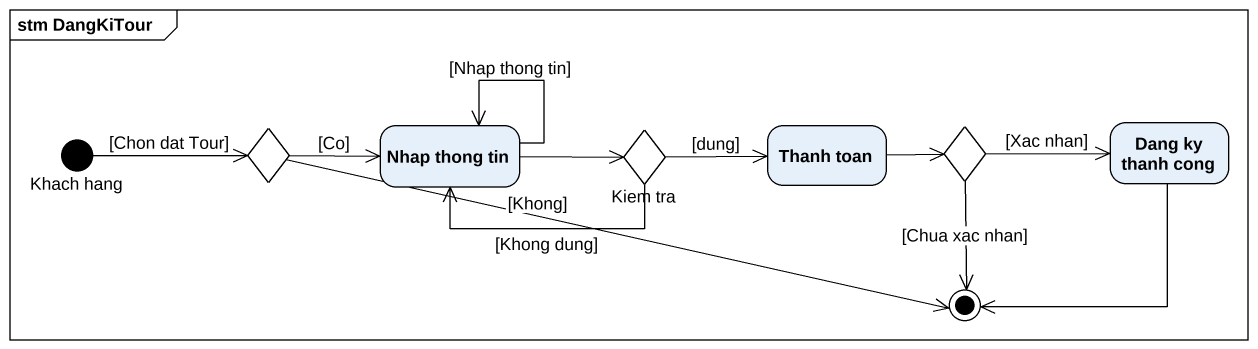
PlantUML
@startuml
mainframe stm DangKiTour
hide empty description
state choice1 <<choice>>
state "Nhap thong tin" as Nhap_thong_tin
state "Kiem tra" as Kiem_tra <<choice>>
state "Thanh toan" as Thanh_toan
state choice2 <<choice>>
state "Dang ky thanh cong" as Dang_ky_thanh_cong
state "Khach hang" as Khach_hang <<start>>
choice1 -right-> Nhap_thong_tin : [Co]
Nhap_thong_tin --> Nhap_thong_tin : [Nhap thong tin]
Nhap_thong_tin -right-> Kiem_tra
Kiem_tra -left-> Nhap_thong_tin : [Khong dung]
Kiem_tra -right-> Thanh_toan : [dung]
Thanh_toan -right-> choice2
choice2 -right-> Dang_ky_thanh_cong : [Xac nhan]
Khach_hang -right-> choice1 : [Chon dat Tour]
choice1 -right-> [*] : [Khong]
choice2 --> [*] : [Chua xac nhan]
Dang_ky_thanh_cong --> [*]
@enduml
